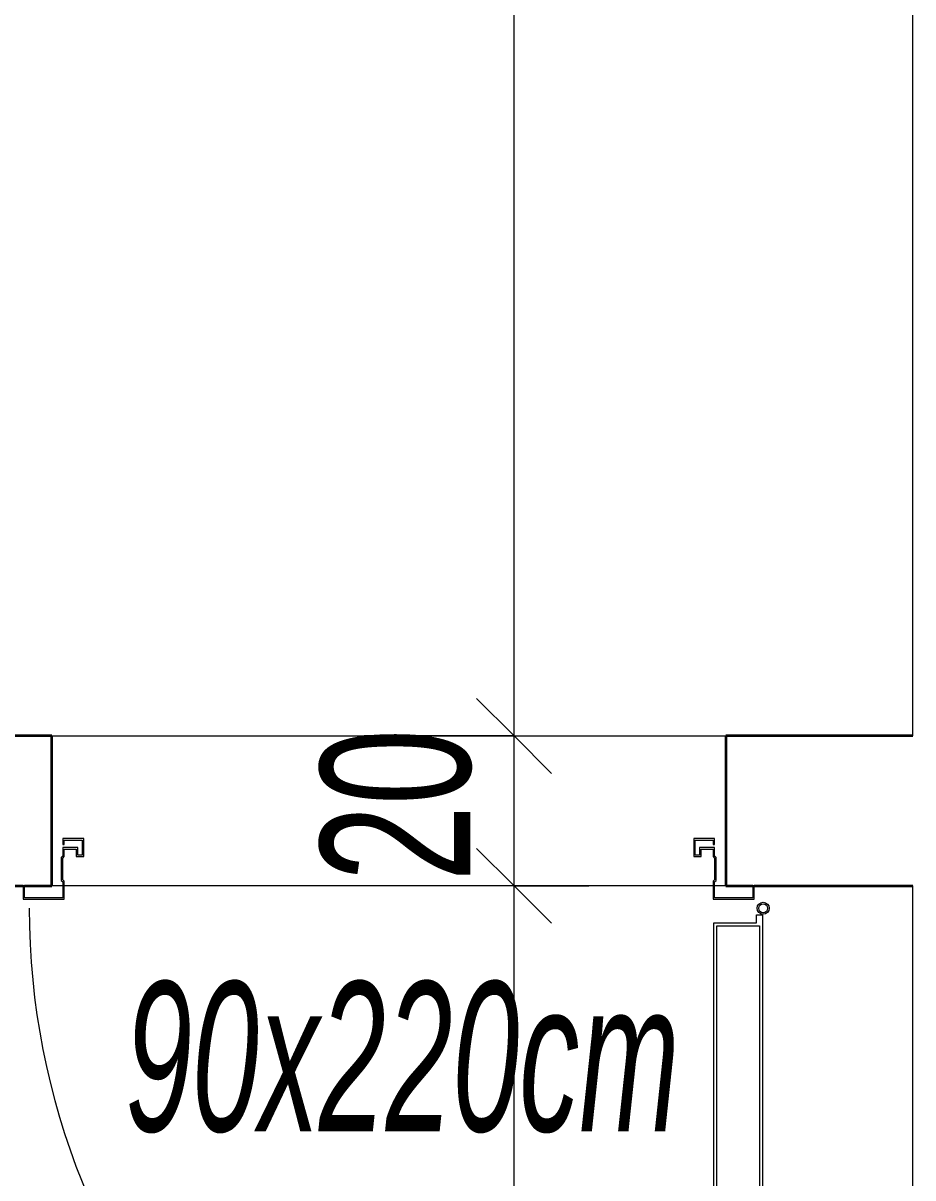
# Model space of a CAD drawing. Header units: metres. Extents: x 8 to 325, y -31 to 15.
# Drawn here: x 123.406 to 124.595, y -13.7 to -12.158 of the extents above; entities that cross this region are included whole.
import ezdxf

# ---------------------------------------------------------------- set-up
doc = ezdxf.new("R2010")
doc.units = ezdxf.units.M
for name, color, linetype, lineweight in [('A-ALAN', 7, 'Continuous', 9), ('A-DETY', 7, 'Continuous', 9), ('A-DETY-ETKT', 7, 'Continuous', 9), ('A-DETY-OLCU', 7, 'Continuous', 9), ('A-DETY-OLCU-100', 7, 'Continuous', 9), ('A-DOSM', 7, 'Continuous', 9), ('A-DUVR', 7, 'Continuous', 9), ('A-KAPI', 7, 'Continuous', 9), ('A-KAPI-KASA', 7, 'Continuous', 18)]:
    doc.layers.add(name, color=color, linetype=linetype, lineweight=lineweight)
doc.styles.add('Arial Narrow_5', font='ARIALN.TTF', dxfattribs={"width": 0.8, "height": 0.2})
doc.styles.add('Arial Narrow_I', font='ARIALNI.TTF', dxfattribs={"width": 0.7, "height": 0.2})
doc.dimstyles.new('TKFN_ARDI_Ölçü_1_100__İç__3', dxfattribs={"dimscale": 0.3048, "dimtxt": 0.204686, "dimasz": 0.328084, "dimexe": 0.328084, "dimexo": 0.0625, "dimgap": 0, "dimtad": 1, "dimdec": 0, "dimlfac": 100, "dimdsep": 46, "dimtxsty": 'Arial Narrow_5', "dimblk1": 'OBLIQUE', "dimblk2": 'OBLIQUE', "dimsah": 1, "dimcen": 0.09, "dimdle": 0.328084, "dimadec": 8, "dimazin": 0, "dimtfac": 1, "dimtdec": 4, "dimtix": 1, "dimtmove": 0, "dimatfit": 3, "dimfxl": 0.656168, "dimfxlon": 1, "dimtvp": 1, "dimtolj": 1, "dimtzin": 0, "dimarcsym": 2})

# ---------------------------------------------------------------- blocks, each defined once
blk = doc.blocks.new('C1030_70_YK1 90x220cm - YK1 90x220cm-V93-_1_13_4_13_ PERON KATI _FFL_')
at = {"layer": 'A-DETY'}
for p, q in [((-0.4993, 1.1069), (-0.4343, 1.1069)), ((-0.4993, 0.1388), (-0.4993, 1.1069)), ((-0.4383, 1.1029), (-0.4953, 1.1029)), ((-0.4953, 0.1533), (-0.4953, 1.1029)), ((-0.4383, 1.1029), (-0.4383, 0.1533)), ((-0.4343, 1.1069), (-0.4343, 0.6206)), ((-0.5304, 1.0682), (-0.5, 1.0682)), ((-0.435, 1.0682), (-0.4046, 1.0682)), ((-0.5, 1.0582), (-0.5304, 1.0582)), ((-0.4046, 1.0582), (-0.435, 1.0582)), ((-0.5504, 0.9132), (-0.5504, 1.0482)), ((-0.5404, 1.0482), (-0.5404, 0.9132)), ((-0.3946, 0.9132), (-0.3946, 1.0482)), ((-0.3846, 1.0482), (-0.3846, 0.9132)), ((-0.4343, 0.6206), (-0.4343, 0.1493)), ((-0.4913, 0.1388), (-0.4993, 0.1388)), ((-0.4383, 0.1533), (-0.4953, 0.1533)), ((-0.4913, 0.1493), (-0.4913, 0.1388)), ((-0.4343, 0.1493), (-0.4913, 0.1493))]:
    blk.add_line(p, q, dxfattribs=at)
for radius in [0.008, 0.006]:
    blk.add_circle((-0.5, 0.13), radius, dxfattribs=at)
for centre, radius, start, end in [((-0.5304, 1.0482), 0.02, 90, 180), ((-0.4046, 1.0482), 0.02, 0, 90), ((-0.5304, 1.0482), 0.01, 90, 180), ((-0.4046, 1.0482), 0.01, 0, 90), ((-0.5454, 0.9132), 0.005, 180, 0), ((-0.3896, 0.9132), 0.005, 180, 0)]:
    blk.add_arc(centre, radius, start, end, dxfattribs=at)
at = {"layer": 'A-KAPI'}
blk.add_arc((-0.5, 0.13), 0.98, 360, 86.1575, dxfattribs=at)
at = {"layer": 'A-KAPI-KASA'}
for p, q in [((-0.4332, 0.118), (-0.4882, 0.118)), ((-0.4882, 0.118), (-0.4882, 0.1)), ((-0.4862, 0.1), (-0.4862, 0.116)), ((-0.4862, 0.116), (-0.4352, 0.116)), ((-0.4352, 0.116), (-0.4352, 0.0948)), ((-0.4332, 0.094), (-0.4332, 0.118)), ((0.4882, 0.118), (0.4332, 0.118)), ((0.4332, 0.118), (0.4332, 0.094)), ((0.4352, 0.0948), (0.4352, 0.116)), ((0.4352, 0.116), (0.4862, 0.116)), ((0.4862, 0.116), (0.4862, 0.1)), ((0.4882, 0.1), (0.4882, 0.118)), ((-0.4882, 0.1), (-0.4862, 0.1)), ((-0.4352, 0.0948), (-0.4372, 0.0928)), ((-0.4372, 0.0928), (-0.4372, 0.0622)), ((-0.4352, 0.092), (-0.4332, 0.094)), ((0.4332, 0.094), (0.4352, 0.092)), ((0.4372, 0.0928), (0.4352, 0.0948)), ((0.4372, 0.0622), (0.4372, 0.0928)), ((0.4862, 0.1), (0.4882, 0.1)), ((-0.4352, 0.063), (-0.4352, 0.092)), ((0.4352, 0.092), (0.4352, 0.063)), ((-0.4372, 0.0622), (-0.4352, 0.0602)), ((-0.4332, 0.061), (-0.4352, 0.063)), ((0.4352, 0.063), (0.4332, 0.061)), ((0.4352, 0.0602), (0.4372, 0.0622)), ((-0.4352, 0.0602), (-0.4352, 0.049)), ((-0.4352, 0.049), (-0.4152, 0.049)), ((-0.4332, 0.051), (-0.4332, 0.061)), ((-0.4172, 0.051), (-0.4332, 0.051)), ((-0.4072, 0.061), (-0.4172, 0.061)), ((-0.4172, 0.061), (-0.4172, 0.051)), ((-0.4152, 0.049), (-0.4152, 0.059)), ((-0.4152, 0.059), (-0.4092, 0.059)), ((-0.4092, 0.059), (-0.4092, 0.039)), ((-0.4072, 0.037), (-0.4072, 0.061)), ((0.4172, 0.061), (0.4072, 0.061)), ((0.4072, 0.061), (0.4072, 0.037)), ((0.4092, 0.039), (0.4092, 0.059)), ((0.4092, 0.059), (0.4152, 0.059)), ((0.4152, 0.059), (0.4152, 0.049)), ((0.4152, 0.049), (0.4352, 0.049)), ((0.4172, 0.051), (0.4172, 0.061)), ((0.4332, 0.051), (0.4172, 0.051)), ((0.4332, 0.061), (0.4332, 0.051)), ((0.4352, 0.049), (0.4352, 0.0602)), ((-0.4332, 0.045), (-0.4352, 0.045)), ((-0.4352, 0.045), (-0.4352, 0.037)), ((-0.4352, 0.037), (-0.4072, 0.037)), ((-0.4332, 0.039), (-0.4332, 0.045)), ((-0.4092, 0.039), (-0.4332, 0.039)), ((0.4072, 0.037), (0.4352, 0.037)), ((0.4332, 0.039), (0.4092, 0.039)), ((0.4352, 0.045), (0.4332, 0.045)), ((0.4332, 0.045), (0.4332, 0.039)), ((0.4352, 0.037), (0.4352, 0.045))]:
    blk.add_line(p, q, dxfattribs=at)
blk = doc.blocks.new('DIMBLOCK493-_1_13_4_13_ PERON KATI _FFL_')
at = {"layer": 'A-DETY-OLCU-100', "transparency": 16777216}
for p, q in [((124.062, -13.31), (124.012, -13.26)), ((124.062, -13.31), (123.862, -13.31)), ((124.062, -15.385), (124.062, -13.31)), ((124.062, -13.31), (124.112, -13.36)), ((124.062, -13.31), (124.162, -13.31)), ((124.062, -15.385), (124.012, -15.335)), ((124.062, -15.385), (123.862, -15.385)), ((124.062, -15.385), (124.112, -15.435)), ((124.062, -15.385), (124.162, -15.385))]:
    blk.add_line(p, q, dxfattribs=at)
at = {"layer": 'A-DETY-OLCU-100', "color": 0, "transparency": 16777216, "insert": (123.8035, -14.4888), "char_height": 0.2, "width": 0.339194, "attachment_point": 1, "rotation": 90, "line_spacing_factor": 0.974696, "style": 'Arial Narrow_5'}
blk.add_mtext('207', dxfattribs=at)
blk = doc.blocks.new('_Oblique')
at = {"color": 0, "linetype": 'ByBlock', "lineweight": -2}
blk.add_line((-0.5, -0.5), (0.5, 0.5), dxfattribs=at)
blk = doc.blocks.new('DIMBLOCK494-_1_13_4_13_ PERON KATI _FFL_')
at = {"layer": 'A-DETY-OLCU-100', "transparency": 16777216}
for p, q in [((124.062, -13.11), (124.012, -13.06)), ((124.062, -13.11), (123.862, -13.11)), ((124.062, -13.31), (124.062, -13.11)), ((124.062, -13.11), (124.112, -13.16)), ((124.062, -13.11), (124.162, -13.11)), ((124.062, -13.31), (124.012, -13.26)), ((124.062, -13.31), (123.862, -13.31)), ((124.062, -13.31), (124.112, -13.36)), ((124.062, -13.31), (124.162, -13.31))]:
    blk.add_line(p, q, dxfattribs=at)
at = {"layer": 'A-DETY-OLCU-100', "color": 0, "transparency": 16777216, "insert": (123.8035, -13.3042), "char_height": 0.2, "width": 0.22613, "attachment_point": 1, "rotation": 90, "line_spacing_factor": 0.974696, "style": 'Arial Narrow_5'}
blk.add_mtext('20', dxfattribs=at)
blk = doc.blocks.new('DIMBLOCK495-_1_13_4_13_ PERON KATI _FFL_')
at = {"layer": 'A-DETY-OLCU-100', "transparency": 16777216}
for p, q in [((124.062, -9.85), (124.012, -9.8)), ((124.062, -9.85), (123.862, -9.85)), ((124.062, -13.11), (124.062, -9.85)), ((124.062, -9.85), (124.112, -9.9)), ((124.062, -9.85), (124.162, -9.85)), ((124.062, -13.11), (124.012, -13.06)), ((124.062, -13.11), (123.862, -13.11)), ((124.062, -13.11), (124.112, -13.16)), ((124.062, -13.11), (124.162, -13.11))]:
    blk.add_line(p, q, dxfattribs=at)
at = {"layer": 'A-DETY-OLCU-100', "color": 0, "transparency": 16777216, "insert": (123.8035, -11.6213), "char_height": 0.2, "width": 0.339194, "attachment_point": 1, "rotation": 90, "line_spacing_factor": 0.974696, "style": 'Arial Narrow_5'}
blk.add_mtext('326', dxfattribs=at)

msp = doc.modelspace()

# ---------------------------------------------------------------- linework, layer by layer
at = {"layer": 'A-ALAN', "color": 8, "true_color": 0x808080, "flags": 128}
for points in [[(124.5947, -12.15), (124.5947, -9.85), (119.5947, -9.85), (119.5947, -12.15), (119.5947, -13.11), (124.5947, -13.11)], [(124.5947, -15.205), (124.5947, -13.31), (119.5947, -13.31), (119.5947, -14.2418), (119.5947, -15.41), (124.5947, -15.41)]]:
    msp.add_lwpolyline(points, close=True, dxfattribs=at)
at = {"layer": 'A-DOSM'}
for p, q in [((123.4595, -13.31), (123.4447, -13.31)), ((124.3279, -13.31), (123.4615, -13.31)), ((124.3447, -13.31), (124.3299, -13.31))]:
    msp.add_line(p, q, dxfattribs=at)
at = {"layer": 'A-DUVR', "lineweight": 35}
for p, q in [((123.4447, -13.11), (119.5947, -13.11)), ((123.4447, -13.31), (123.4447, -13.11)), ((124.5947, -13.11), (124.3447, -13.11)), ((124.3447, -13.11), (124.3447, -13.31)), ((119.5947, -13.31), (123.4065, -13.31)), ((123.4085, -13.31), (123.4447, -13.31)), ((124.3447, -13.31), (124.3809, -13.31)), ((124.3829, -13.31), (124.5947, -13.31))]:
    msp.add_line(p, q, dxfattribs=at)

# ---------------------------------------------------------------- block references
at = {"layer": 'A-KAPI', "rotation": 180}
msp.add_blockref('C1030_70_YK1 90x220cm - YK1 90x220cm-V93-_1_13_4_13_ PERON KATI _FFL_', (123.8947, -13.21), dxfattribs=at)

# ---------------------------------------------------------------- texts
at = {"layer": 'A-DETY-ETKT', "insert": (123.9129, -13.5393), "char_height": 0.2, "width": 0.7686, "attachment_point": 5, "line_spacing_factor": 0.949189, "style": 'Arial Narrow_I'}
msp.add_mtext('\\pxqc,t4.445,8.89,13.335,17.78,22.225,26.67,31.115,35.56,40.005,44.45,48.895,53.34,57.785,62.23,66.675,71.12,75.565,80.01,84.455,88.9,93.345,97.79,102.235,106.68,111.125,115.57,120.015,124.46,128.905,133.35,137.795,142.24;{90x220cm}', dxfattribs=at)

# ---------------------------------------------------------------- dimensions: what is measured, and where the dimension line sits
at = {"layer": 'A-DETY-OLCU'}
for base, p1, p2, override, picture, middle in [((124.062, -9.85), (123.862, -13.11), (123.862, -9.85), {"dimpost": '<>', "dimfxl": 3.26}, 'DIMBLOCK495-_1_13_4_13_ PERON KATI _FFL_', (123.9599, -11.48)), ((124.062, -13.11), (123.862, -13.31), (123.862, -13.11), {"dimpost": '<>', "dimfxl": 0.2}, 'DIMBLOCK494-_1_13_4_13_ PERON KATI _FFL_', (123.9599, -13.21)), ((124.062005606, -13.31), (123.862005606, -15.384999997), (123.862005606, -13.31), {"dimpost": '<>', "dimfxl": 2.075}, 'DIMBLOCK493-_1_13_4_13_ PERON KATI _FFL_', (123.959891008, -14.347499998))]:
    dim = msp.add_linear_dim(base=base, p1=p1, p2=p2, angle=90, dimstyle='TKFN_ARDI_Ölçü_1_100__İç__3', override=override, dxfattribs=at)
    dim.commit()
    dim.dimension.update_dxf_attribs({"geometry": picture, "text_midpoint": middle})

doc.saveas('drawing.dxf')
